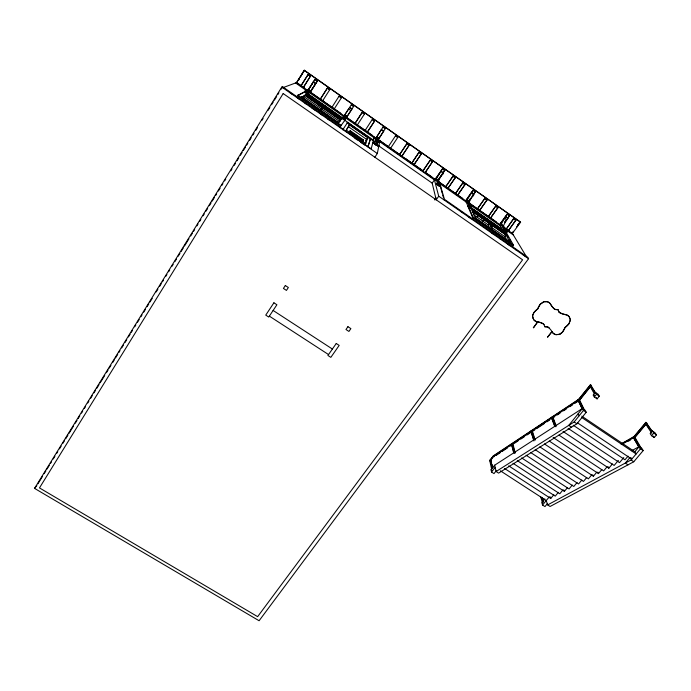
<?xml version="1.0" encoding="UTF-8"?>
<svg xmlns="http://www.w3.org/2000/svg" width="691" height="691" viewBox="0 0 691 691"><rect width="100%" height="100%" fill="white"/><g stroke="black" fill="none" stroke-linecap="round" stroke-linejoin="round"><path stroke-width="1.04" d="M397.783 137.397L395.511 135.807L397.783 137.397L390.501 148.427L399.553 154.741L406.835 143.754L409.098 145.335L401.808 156.313M570.196 319.829L569.004 323.811A25.342 23.762 -27.9 0 1 565.048 327.629A25.213 23.641 -26 0 1 563.847 330.039A25.083 23.52 -26 0 1 562.396 332.319L559.926 334.254L555.832 334.686A6.184 5.761 -25.9 0 1 552.014 331.697L551.928 331.533A6.176 5.761 -25.9 0 0 555.745 334.522L556.765 334.669M589.959 386.986L579.542 399.942L584.275 409.659L583.403 410.221M582.487 409.616L583.368 409.046L578.652 399.346L590.425 384.697L595.504 392.713M385.276 128.63L382.995 127.032L385.276 128.63L378.944 138.295M383.66 131.247L381.397 129.537L378.582 133.933L376.543 137.233L378.832 138.831L383.66 131.247L381.372 129.649M374.859 157.22L377.321 153.514L379.661 141.664L435.451 180.601L436.41 179.219M378.97 138.174L377.476 143.167L375.127 141.405L376.699 136.585M377.476 143.167L378.279 141.448L376.543 140.947L376.863 140.454L375.921 139.798L374.963 141.258M378.003 137.785L376.552 142.398M377.018 141.275L377.752 138.01M377.459 137.872L376.077 142.061M532.683 315.606L533.867 312.773A25.057 23.39 -25.8 0 1 535.715 310.769L535.732 310.751A25.187 23.511 -25.8 0 1 537.797 308.92A25.334 23.632 -27.6 0 1 540.431 304.152L543.903 301.812L547.039 301.734A6.219 5.839 -27.8 0 1 550.908 304.774A18.968 17.716 -30.8 0 0 553.664 308.324A4.379 4.103 -28.8 0 0 555.452 309.559L558.069 309.715L555.365 309.404A4.379 4.094 -28.8 0 1 553.577 308.177A18.959 17.707 -30.8 0 1 550.822 304.627A6.219 5.839 -27.9 0 0 546.952 301.587L543.826 301.665L540.353 304.005A25.308 23.615 -27.6 0 0 539.127 305.932A25.317 23.624 -27.6 0 0 537.719 308.773A25.17 23.494 -25.8 0 0 535.655 310.596A25.04 23.382 -25.8 0 0 533.798 312.617L532.606 315.45L533.063 318.56M376.396 141.577L377.269 137.811M569.894 321.833L570.135 320.84M375.282 140.774L375.101 141.508L375.774 140.428L378.141 142.078L377.493 143.054M375.567 138.796L382.995 127.032M376.509 137.379L375.878 138.321L374.272 137.198L371.197 148.807L339.963 127.084L345.18 119.776L344.524 120.182L342.123 118.506L345.085 114.499M374.272 137.198L373.14 140.731L373.468 140.247L344.826 120.269L345.578 118.627L344.628 117.954L343.626 119.431M639.158 447.699L633.189 437.058M368.087 146.647L370.523 138.563L347.538 122.532L342.952 129.502M367.854 146.812L370.523 138.563M374.513 121.201L372.25 119.491L365.003 130.616L367.292 132.214L374.513 121.201L372.25 119.491M346.744 129.295L349.482 124.924L367.733 137.647L365.15 145.378L365.496 144.851M365.228 143.408L366.601 139.366L348.359 126.66M582.021 408.675L577.918 399.83L578.808 400.435M554.726 426.33L551.392 417.416L552.256 417.986M555.918 426.753L552.178 416.889L553.042 417.468L556.022 425.44M367.292 132.214L374.548 121.098M533.901 440.953L530.809 431.054L531.647 431.607M534.333 439.511L531.543 430.571L532.381 431.124L535.188 440.081M352.704 132.827L350.078 131.005L349.568 131.921L362.81 141.137L363.354 139.867L350.251 130.746L349.292 132.214M362.81 141.137L363.354 139.867M515.227 452.95L512.929 443.985L512.109 443.449L514.665 453.356M513.681 452.873L511.418 443.907M490.567 461.191L489.772 460.672L493.443 455.818L578.652 399.346L579.542 399.942M494.091 456.725L493.443 455.818L489.729 460.482L491.664 469.327M364.451 114.024L362.153 112.408L364.451 114.024L357.212 125.175L354.915 123.577L362.153 112.408M501.485 223.763L500.612 223.158L504.767 230.431L504.093 231.355L506.46 233.126L507.013 232.003L503.489 225.905L501.312 224.385A8.456 1.486 -54.8 0 1 504.326 218.9L505.665 216.611L507.833 218.131L509.474 215.868L507.168 214.124L499.653 224.489L503.091 230.621L504.093 229.248L504.983 229.878L504.655 230.336L506.33 230.811M466.589 199.388L469.37 205.737L468.705 206.669L471.063 208.44L471.651 207.326L468.869 201.124M436.09 178.079L437.628 183.59L436.971 184.54L439.329 186.302L439.942 185.205L438.414 179.988M349.568 131.921L350.251 130.746M298.46 80.441L299.531 78.593M300.602 76.736L304.334 70.257L520.591 222.191L512.394 233.394L504.344 227.771M349.482 124.924L345.37 131.627L345.716 131.091M442.11 193.014L439.58 182.795L444.46 199.336L527.691 257.225L528.589 258.702L259.099 620.743L34.55 488.382L281.79 87.083L282.645 86.772L340.171 126.79M37.97 483.76L42.497 476.419M44.189 473.663L45.882 470.917M47.014 469.077L49.277 465.406M50.408 463.575L51.54 461.735M53.242 458.979L54.934 456.233M56.636 453.477L57.768 451.646M59.461 448.891L61.154 446.136M62.855 443.38L64.548 440.633M65.68 438.794L67.943 435.123M69.074 433.292L73.6 425.95M75.302 423.194L76.995 420.439M78.126 418.608L79.819 415.852M81.521 413.097L82.652 411.266M84.345 408.511L85.477 406.679M87.74 403.008L88.871 401.169M90.573 398.413L92.266 395.667M93.959 392.911L95.66 390.156M96.792 388.325L99.055 384.654M100.186 382.814L104.712 375.472M106.405 372.725L108.098 369.97M109.23 368.13L110.931 365.384M112.624 362.628L114.326 359.873M115.457 358.042L117.72 354.371M118.852 352.531L119.984 350.7M121.676 347.944L123.369 345.189M125.071 342.442L126.764 339.687M128.466 336.932L130.158 334.176M131.29 332.345L132.422 330.505M134.685 326.834L135.816 325.003M137.509 322.248L139.211 319.492M140.904 316.746L142.035 314.906M143.737 312.159L145.43 309.404M147.131 306.649L148.824 303.893M149.956 302.062L152.219 298.391M156.175 291.965L157.876 289.209M159.569 286.463L161.271 283.707M162.402 281.868L163.534 280.036M165.797 276.365L166.928 274.534M168.621 271.779L169.753 269.939M172.016 266.268L173.147 264.437M174.84 261.682L176.542 258.926M178.235 256.18L179.936 253.424M181.068 251.584L183.322 247.914M184.454 246.082L188.98 238.74M190.681 235.985L192.374 233.238M193.506 231.399L194.637 229.567M196.9 225.897L198.032 224.057M199.725 221.301L200.856 219.47M203.119 215.799L204.251 213.96M205.953 211.213L207.645 208.457M209.347 205.702L211.04 202.955M212.172 201.116L214.435 197.445M215.566 195.613L216.698 193.774M218.391 191.018L220.092 188.272M221.785 185.516L222.917 183.676M224.618 180.93L225.75 179.09M230.837 170.832L231.969 169.001M234.232 165.33L235.363 163.491M237.056 160.735L238.758 157.989M240.451 155.233L242.152 152.478M243.284 150.647L245.538 146.976M246.67 145.136L247.801 143.305M249.503 140.549L251.196 137.794M252.897 135.047L254.029 133.208M255.722 130.452L257.423 127.705M261.941 120.364L263.072 118.524M268.168 110.266L269.861 107.511M271.563 104.764L273.256 102.009M274.387 100.169L276.65 96.498M277.782 94.667L278.914 92.827M281.177 89.156L282.645 86.772M304.653 88.103L296.707 82.557L304.334 70.257L296.491 82.635L307.21 90.115M313.256 81.927L311.857 84.155A8.793 0.432 -57.8 0 1 308.229 89.519L310.587 91.16L315.718 83.516L313.256 81.927L315.606 83.568M300.93 85.883L308.108 74.507L310.458 76.148L303.401 87.463L300.93 85.883L308.108 74.507M297.786 95.116L341.207 125.339L340.87 125.866L297.45 95.652L304.817 91.609L304.325 92.145L306.864 93.795L307.495 92.784L311.209 90.832M303.28 87.524L310.458 76.148M308.756 89.26L314.923 79.405L317.376 81.002L310.302 92.283L300.922 97.638L321.229 111.769M309.093 91.117L306.821 92.292L305.681 90.78L304.498 92.11L305.059 91.082L308.877 89.199L315.036 79.361M304.498 92.11L304.817 91.609M305.405 92.775L306.035 91.765L309.171 90.176M306.208 92.611L309.646 90.504M306.821 92.292L307.132 91.791L308.1 92.464L307.167 93.967L309.793 95.799M302.252 97.785L304.066 96.792L305.241 94.969L310.95 98.951L312.988 97.69L312.678 98.191L307.106 94.296L301.267 97.457M306.363 94.365L306.001 94.9L311.641 98.83L311.961 98.329M307.106 94.296L307.417 93.795L342.131 118.014L341.63 118.757M310.44 91.238L309.525 92.698L343.695 116.546L351.322 104.807L353.628 106.431L346.018 118.161L373.961 137.673M311.088 90.892L317.376 81.002M311.123 99.806L312.496 98.64L317.886 102.389M317.834 102.423L317.514 102.933L312.133 99.176M320.218 99.349L327.327 88.103L329.754 89.683L322.542 100.972L320.218 99.349L327.422 88.042M318.37 102.734L318.007 103.27L323.379 107.019L323.742 106.483L318.326 102.769M318.05 103.235L319.285 102.078L317.394 103.443L322.835 107.226L321.661 109.048L304.066 96.792M321.021 111.165L323.328 107.571L328.752 111.355L330.376 109.809L329.27 111.061L329.59 110.56L324.191 106.855M324.234 106.82L323.872 107.355L329.236 111.096L329.555 110.595M322.999 108.081L325.072 106.12L320.399 110.007L338.555 122.644M331.835 107.459L339.048 96.204L341.371 97.828L334.15 109.074L331.922 107.381M329.719 111.432L330.039 110.931L335.429 114.628L335.066 115.164L329.719 111.432L330.851 110.145L329.244 111.7L334.66 115.475L336.137 113.834L335.1 115.129M334.332 115.976L334.66 115.475M335.515 115.898L336.621 114.17L334.824 116.321L336.301 114.663L341.82 118.506L341.164 119.353M339.627 121.556L340.758 119.793L305.189 94.995M342.183 118.429L343.194 116.96L344.144 117.625L343.151 119.094M339.609 127.619L339.963 127.084M345.18 119.776L344.507 120.761L344.869 120.26M342.753 129.804L343.099 129.269M347.538 122.532L347.219 123.033L370.203 139.055M354.915 123.577L362.11 112.503M344.524 120.182L347.392 116.105M566.361 326.282A25.342 23.762 -27.9 0 0 567.363 325.34A25.334 23.744 -27.9 0 0 568.909 323.656L569.479 322.775M365.798 140.601L367.733 137.647M376.293 144.065L375.887 144.885L373.002 142.709L373.33 142.208L376.224 144.384M373.339 142.985L373.33 142.208M375.887 144.885L373.883 143.21L374.211 142.709L373.866 143.287M377.727 138.131L378.037 137.664M375.818 144.307L378.521 146.371L378.849 145.879L376.845 144.203L376.275 144.92L374.591 143.607L374.919 143.106L376.94 144.704M378.798 138.977L378.176 139.928L435.771 180.135M375.593 144.445L375.628 143.512L375.273 144.082L377.295 145.68L377.632 145.179L376.146 143.806L375.533 144.678M375.921 144.721L376.595 145.283L377.148 144.644L377.165 145.335M378.176 146.172L378.849 145.879M395.511 135.807L388.238 146.846L378.046 139.582M399.553 154.594L406.835 143.754M409.098 145.335L401.808 156.175L422.918 171.057L430.234 160.157L422.892 170.893M419.014 152.288L411.715 163.231L419.014 152.288L421.285 154.007L413.961 164.804L421.26 153.868M432.471 161.729L425.155 172.62L432.471 161.729L430.234 160.157M509.336 215.644L506.494 220.42A8.447 1.512 -54.8 0 0 503.489 225.905M438.725 196.218L436.211 199.829L432.186 183.132L434.423 179.893L438.725 196.218L528.589 258.702M435.451 180.601L435.14 179.453L442.516 168.777L444.797 170.504L438.362 179.807M436.133 178.252L442.516 168.777M304.325 92.145L305.059 91.082L307.495 92.784L306.769 93.846L307.478 93.466L342.555 117.945L342.123 118.506M438.897 178.788L444.736 170.34M436.401 184.108L437.377 182.692L438.301 183.331L437.973 183.806L439.675 184.298L439.027 185.24L439.329 186.302M437.895 185.188L438.552 184.238L437.239 179.634M438.69 185.033L437.688 179.945M439.286 186.155L439.942 185.205L437.628 183.59L437.014 184.687L436.729 183.633M434.656 199.405L435.883 197.635M434.829 200.027L436.064 198.257M452.959 176.101L445.626 186.916L447.846 188.462L455.257 177.829L452.959 176.101L455.257 177.829M445.626 186.916L453.037 176.274M455.179 177.656L447.846 188.462M441.013 171.437L439.562 173.562A8.568 0.855 -55.8 0 0 436.349 179.004L438.586 180.567A8.56 0.881 -55.8 0 1 441.791 175.117C446.446 172.957 436.712 168.742 443.242 173M444.106 199.846L444.46 199.336M462.702 182.934L455.36 193.713L457.572 195.251L465 184.67L462.702 182.934L465 184.67M455.36 193.713L462.789 183.115M464.913 184.488L457.572 195.251M469.483 200.26L475.373 191.943L473.067 190.206L465.63 200.736L467.928 206.099L468.913 204.7L469.82 205.339L469.491 205.797L471.184 206.289M466.675 199.587L473.067 190.206M466.2 202.057L467.159 200.701M469.37 200.088L470.554 198.421M472.324 195.916L475.27 191.752M505.881 231.882L513.56 245.296L513.197 245.789L472.679 217.587L467.703 205.935L468.032 205.477L469.768 206.687M469.621 207.309L470.286 206.376L467.643 200.399M484.711 198.369L477.343 209.053L479.528 210.582L487.008 200.105L484.711 198.369L487.008 200.105M477.343 209.053L484.814 198.567M472.679 217.587L473.033 217.086L468.032 205.477M486.896 199.906L479.528 210.582M476.807 217.043L477.991 215.385L476.211 211.541M480.495 216.965L481.653 215.342L483.562 219.263L478.457 215.704L476.669 211.861M344.628 120.096L346.467 117.53L375.766 137.993M481.446 218.969L482.62 217.328L477.533 213.718M482.836 221.241L484.02 219.591L482.111 215.661M471.633 192.893L470.174 194.983A8.517 1.157 -55.3 0 0 467.056 200.45L469.267 201.997A8.508 1.175 -55.3 0 1 472.376 196.529C477.023 194.387 467.306 190.18 473.836 194.439M495.637 206.03L488.261 216.68L490.437 218.201L497.943 207.775L495.637 206.03L497.943 207.775M488.261 216.68L495.758 206.246M485.92 220.749L487.086 219.133L492.493 229.818L475.417 217.933M497.814 207.568L490.437 218.201M487.924 224.791L489.116 223.133L484.02 219.591M488.433 225.206L489.625 223.556M491.344 224.523L492.502 222.908L494.652 227.002L489.573 223.461M492.415 226.613L493.59 224.981L483.035 217.553M500.742 223.392L507.168 214.124M501.476 224.661L500.5 226.009L470.148 204.812M504.62 222.139L506.468 219.6M504.758 222.364L507.22 218.978M352.065 108.858L349.629 107.407L352.004 108.945M502.366 232.211L503.532 230.604L470.986 207.896L475.684 218.52L510.303 242.619L503.532 230.604M513.56 218.606L506.166 229.187L508.334 230.69L515.875 220.351L513.56 218.606L515.875 220.351M506.166 229.187L513.707 218.831M505.449 232.297L506.114 231.381L502.625 225.301M506.348 232.927L507.013 232.003L504.767 230.431L504.205 231.554L503.419 230.163L470.528 207.214M515.728 220.127L508.334 230.69M504.732 236.495L505.933 234.854L500.647 231.174L498.366 226.994M507.22 241.004L504.793 236.598L505.985 234.957L472.687 211.748M353.628 106.431L351.322 104.807M513.422 231.286L512.161 233.005L526.3 256.482M516.566 226.985L520.34 221.828L517.602 224.895M345.63 115.708L343.833 118.118L344.308 118.446L346.087 116.036M344.265 118.446L346.096 115.967M343.781 118.109L345.63 115.639M342.244 118.437L344.17 115.924L310.302 92.283M533.599 327.741L537.684 321.799A18.476 17.301 -22.8 0 1 542.072 323.172A4.319 4.051 -24.9 0 1 543.852 324.39L543.929 324.554A4.327 4.051 -24.9 0 0 542.15 323.328A18.484 17.31 -22.8 0 0 537.762 321.954A6.193 5.813 -26.2 0 1 533.538 319.432L532.554 316.461M533.409 327.638L537.702 321.911M342.131 118.014L338.34 122.92L301.259 97.111M338.771 122.454L340.438 120.294L304.869 95.505M549.276 328.208A4.327 4.042 -24.8 0 0 547.497 326.99L544.81 326.67L547.41 326.826A4.319 4.042 -24.8 0 1 549.19 328.044L549.276 328.208A18.484 17.292 -22.8 0 1 552.014 331.697L547.514 337.251L551.928 331.533M496.423 470.562L494.005 473.611L491.551 472.022L491.059 469.759L494.67 465.198L582.453 408.433L585.191 410.273L586.218 412.285L576.907 423.773L498.591 473.128L496.112 471.521L494.67 465.198M491.551 472.022L495.179 467.444M493.296 456.207L578.626 399.692L590.529 384.887L591.418 385.483M593.249 395.079L595.417 392.384L598.164 394.241L599.27 396.185L597.084 398.88L594.329 397.023L593.249 395.079L594.623 396.003M496.112 471.521L574.169 421.942L583.472 410.445L582.453 408.433L568.771 425.362L571.5 427.185M594.329 397.023L596.514 394.319L595.417 392.384M34.55 488.382L36.839 485.6M544.862 498.911L541.813 502.625L542.565 505.035L544.966 506.589L547.427 503.609M542.565 505.035L549.328 496.82M504.499 468.438L550.744 498.479L553.854 494.704M558.371 492.338L555.236 496.138L508.714 465.872M562.94 489.936L559.779 493.771L512.99 463.272M517.274 460.612L564.392 491.37L567.579 487.509M572.278 485.047L569.056 488.934L521.67 457.943M577.045 482.543L573.798 486.464L526.119 455.231M581.874 480.012L578.592 483.959L530.584 452.458M586.771 477.446L583.463 481.428L535.171 449.677M591.738 474.838L588.395 478.854L539.809 446.852M544.473 443.959L593.405 476.246L596.774 472.203M549.25 441.057L598.484 473.603L601.887 469.517M607.069 466.805L603.632 470.917L553.163 437.489M652.235 431.244L645.912 422.339L633.967 436.608L621.304 443.795M621.183 444.209L633.967 436.971L646.042 422.538L646.914 423.134M558.967 435.088L608.849 468.196L612.425 463.929M640.047 448.295L640.989 447.785L634.839 437.196L646.068 423.782L645.195 423.194L651.786 433.309M646.197 423.98L634.839 437.55L633.967 436.608L634.839 437.196M618.359 460.413L614.152 465.432L563.053 431.46M623.774 457.572L619.525 462.633L568.08 428.351M628.05 456.146L624.984 459.783L573.21 425.224M629.872 457.675L625.32 463.082L627.981 464.853M581.9 417.614L636.143 453.97L634.856 451.759L639.21 446.585L641.879 448.381L643.2 450.584L633.751 461.769L550.079 506.486L547.652 504.914L546.244 500.56L500.336 470.787M652.364 430.959L650.162 433.577L651.544 435.71L654.23 437.533L656.45 434.907L655.042 432.773L652.364 430.959L653.755 433.084L656.45 434.907M547.652 504.914L631.073 459.973L640.514 448.779L639.21 446.585L631.704 450.713M651.544 435.71L653.755 433.084M564.772 327.871A25.196 23.632 -26 0 1 563.761 329.875L563.744 329.892A25.066 23.511 -26 0 1 562.301 332.155L560.142 333.917M341.371 97.828L339.048 96.204M320.693 110.62L322.153 109.385L339.661 121.512M555.167 426.623L551.677 418.107L531.82 431.244L534.765 439.796M582.003 408.044L578.22 400.547L552.463 417.589L555.97 426.097M495.896 455.533L500.388 452.562M502.184 451.378L507.583 447.811M510.286 446.023L512.083 444.84M514.562 443.199L518.129 440.841M520.807 439.079L524.365 436.721M527.043 434.959L530.61 432.601M534.834 429.811L532.243 431.521L531.405 430.968M536.562 428.67L544.335 423.531M546.927 421.821L549.518 420.111M554.674 416.699L552.895 417.874L552.031 417.304M557.335 414.937L560.004 413.175M563.562 410.825L566.223 409.072M569.781 406.723L572.442 404.961M575.111 403.199L577.78 401.436M329.754 89.683L327.327 88.103M622.522 443.985L633.5 437.774L638.588 446.291M628.439 441.169L630.27 440.132M305.724 92.266L309.387 90.4M297.45 95.652L303.617 92.551M282.844 87.697L297.398 82.298M559.84 334.09L557.81 334.643M537.918 322.049L537.684 321.799A6.184 5.813 -26.2 0 1 533.461 319.277M376.595 145.283L377.295 145.68M376.146 143.806L376.845 144.203M376.604 144.428L377.632 145.179M373.002 142.709L373.883 143.21M374.591 143.607L375.61 144.367M375.869 144.186L378.521 146.371M491.059 469.759L491.88 470.286M273.118 310.458L332.388 349.041M269.352 316.132L328.536 354.569M490.36 459.93L491.154 460.448M489.729 460.482L490.524 460.992M533.331 327.482L533.607 327.724M511.962 443.838L512.782 444.373M511.271 444.304L511.677 444.572L493.694 456.466L490.757 460.189L492.458 467.867M530.662 431.46L531.077 431.737L512.377 444.106L514.812 452.683M577.607 422.918L631.781 459.144L630.943 457.649M574.169 421.942L576.907 423.773M631.073 459.973L633.751 461.769M583.472 410.445L586.218 412.285M640.514 448.779L643.2 450.584M581.779 416.163L634.856 451.759M578.626 399.692L579.516 400.288L590.719 386.364L589.82 385.759M577.78 400.253L578.22 400.547M633.068 437.481L633.5 437.774M596.514 394.319L599.27 396.185M590.615 386.183L589.717 385.578L594.381 393.896M306.312 94.391L312.012 98.295M471.789 209.71L477.11 213.484M493.996 225.197L499.066 228.79M499.463 229.015L504.75 232.755M378.34 145.594L432.186 183.132M335.152 115.812L340.793 119.75M472.644 211.653L477.991 215.385M318.629 105.032L320.175 106.112M473.318 214.504L488.053 224.765L489.936 228.557M491.016 227.011L504.793 236.598M301.604 96.921L319.89 109.653L324.589 105.783L324.278 106.276L318.966 102.57M509.923 241.954L492.977 230.146L487.535 219.444M354.448 134.045L359.691 137.699M361.436 138.917L363.19 140.126M473.033 217.086L513.56 245.296M322.999 113.004L337.122 122.834M349.732 131.653L362.982 140.878M346.312 130.089L365.738 143.607M289.857 92.577L292.483 94.399M296.871 97.448L299.497 99.279M304.757 102.942L306.51 104.16M311.771 107.813L315.277 110.258M320.538 113.911L322.291 115.129M327.551 118.792L329.305 120.009M460.828 211.472L462.59 212.698M468.748 216.983L471.392 218.814M491.629 232.893L494.272 234.733M499.55 238.404L501.312 239.63M507.47 243.914L510.113 245.746M515.391 249.416L517.153 250.643M522.439 254.314L525.955 256.767M281.79 87.083L377.321 153.514M354.829 138.2L357.411 139.997M360.849 142.389L364.287 144.782M309.957 91.799L340.862 113.384M346.156 117.081L372.648 135.583M379.713 140.515L400.02 154.698M405.315 158.394L410.618 162.1M412.38 163.326L422.978 170.729M425.63 172.577L431.806 176.896M438.871 181.828L462.711 198.472M470.666 204.026L489.202 216.974M490.973 218.209L496.268 221.906M505.104 228.073L509.517 231.157M425.12 172.448L435.14 179.453M438.189 181.578L467.09 201.763M469.535 203.465L499.653 224.489M295.593 82.963L307.175 91.048M439.26 183.253L467.669 203.085M505.147 229.248L513.353 234.975M342.822 117.435L345.224 119.111M343.47 118.602L343.945 118.938M469.949 206.842L470.735 206.695L468.083 200.71M505.777 231.839L502.184 224.99M315.053 99.469L316.806 100.696M322.075 104.367L325.582 106.811M329.961 109.869L332.596 111.709M337.856 115.371L339.609 116.598M473.655 210.099L477.118 212.508M480.582 214.927L484.046 217.337M487.509 219.755L490.973 222.174M494.436 224.584L497.028 226.398M324.761 106.613L330.056 110.31M330.54 110.646L335.826 114.326M347.115 122.575L360.996 132.257M363.596 134.08L367.068 136.498M370.54 138.917L372.276 140.126M304.135 70.309L520.591 222.191M307.987 74.542L310.345 76.191M314.923 79.405L317.264 81.046M406.852 143.883L409.107 145.464M419.04 152.435L421.285 154.007M430.268 160.312L432.514 161.884M442.568 168.941L444.797 170.504M473.171 190.396L475.373 191.943M507.306 214.34L509.474 215.868M505.803 216.827L507.971 218.356M504.741 218.296L506.909 219.816M374.919 143.106L375.921 143.944M645.912 422.339L651.933 431.538M646.793 424.887L649.739 429.405M653.306 436.107L654.23 437.533M565.212 314.63A18.959 17.698 -30.6 0 1 560.816 313.248A4.379 4.086 -28.6 0 1 559.028 312.021L558.933 311.866A4.379 4.086 -28.7 0 0 560.721 313.092A18.951 17.69 -30.7 0 0 565.117 314.474L565.212 314.63A6.21 5.787 -27.3 0 1 569.427 317.16L570.179 318.992M633.967 436.971L640.099 447.189M565.048 327.629L564.953 327.465A25.342 23.762 -27.9 0 0 565.316 327.18M502.21 225.586L503.169 227.27M505.657 231.727L506.46 233.126M507.591 235.925L508.611 237.721M509.63 239.509L510.649 241.306M511.668 243.094L513.197 245.789M590.425 384.697L595.106 392.998M592.239 389.076L593.258 390.89M596.35 397.584L597.084 398.88M497.909 226.683L500.18 230.854L495.119 227.322L492.959 223.228M608.123 466.719L608.849 468.196M578.168 413.736L579.153 415.775M597.793 472.126L598.484 473.603M592.74 474.777L593.405 476.246M471.063 208.44L471.651 207.326L469.37 205.737L468.783 206.851L468.256 205.633M467.582 200.753L469.949 206.117M467.608 201.513L469.12 204.942M543.852 324.39L544.897 326.834M557.974 309.559L559.028 312.021M563.847 489.902L564.392 491.37M531.405 432.687L533.677 439.338M550.209 496.872L550.744 498.479M542.392 497.788L543.368 500.863M541.994 497.537L543.29 501.631M541.606 497.278L543.221 502.4M540.682 496.993L542.608 503.143M442.681 194.966L443.536 197.894M437.161 179.643L438.431 184.126M511.945 445.522L513.828 452.19M436.962 180.23L437.973 183.806M491.111 460.249L491.586 462.365M492.009 464.292L492.864 468.135M490.316 459.74L492.268 468.567M570.3 319.985L569.324 317.005A6.21 5.787 -27.3 0 0 565.117 314.474M566.015 326.584A25.342 23.762 -27.9 0 1 565.67 326.886M283.172 93.561L39.473 487.915L257.639 616.657L522.595 259.799L283.172 93.561M313.481 98.027L313.161 98.528L318.482 102.233L318.801 101.741L316.901 103.097L311.451 99.297L313.481 98.027M335.912 114.965L335.558 115.501L341.138 119.396L341.484 118.852L335.878 115M348.618 108.979L344.705 114.991L347.029 116.615L350.933 110.595L348.618 108.979M273.904 302.796L265.75 315.105L268.747 317.048L276.901 304.757L273.904 302.796M285.331 285.538L283.422 288.432L286.437 290.41L288.354 287.516L285.331 285.538M336.249 343.487L327.914 355.459L330.842 357.359L339.177 345.405L336.249 343.487M347.936 326.688L345.975 329.503L348.92 331.438L350.881 328.622L347.936 326.688"/></g></svg>
